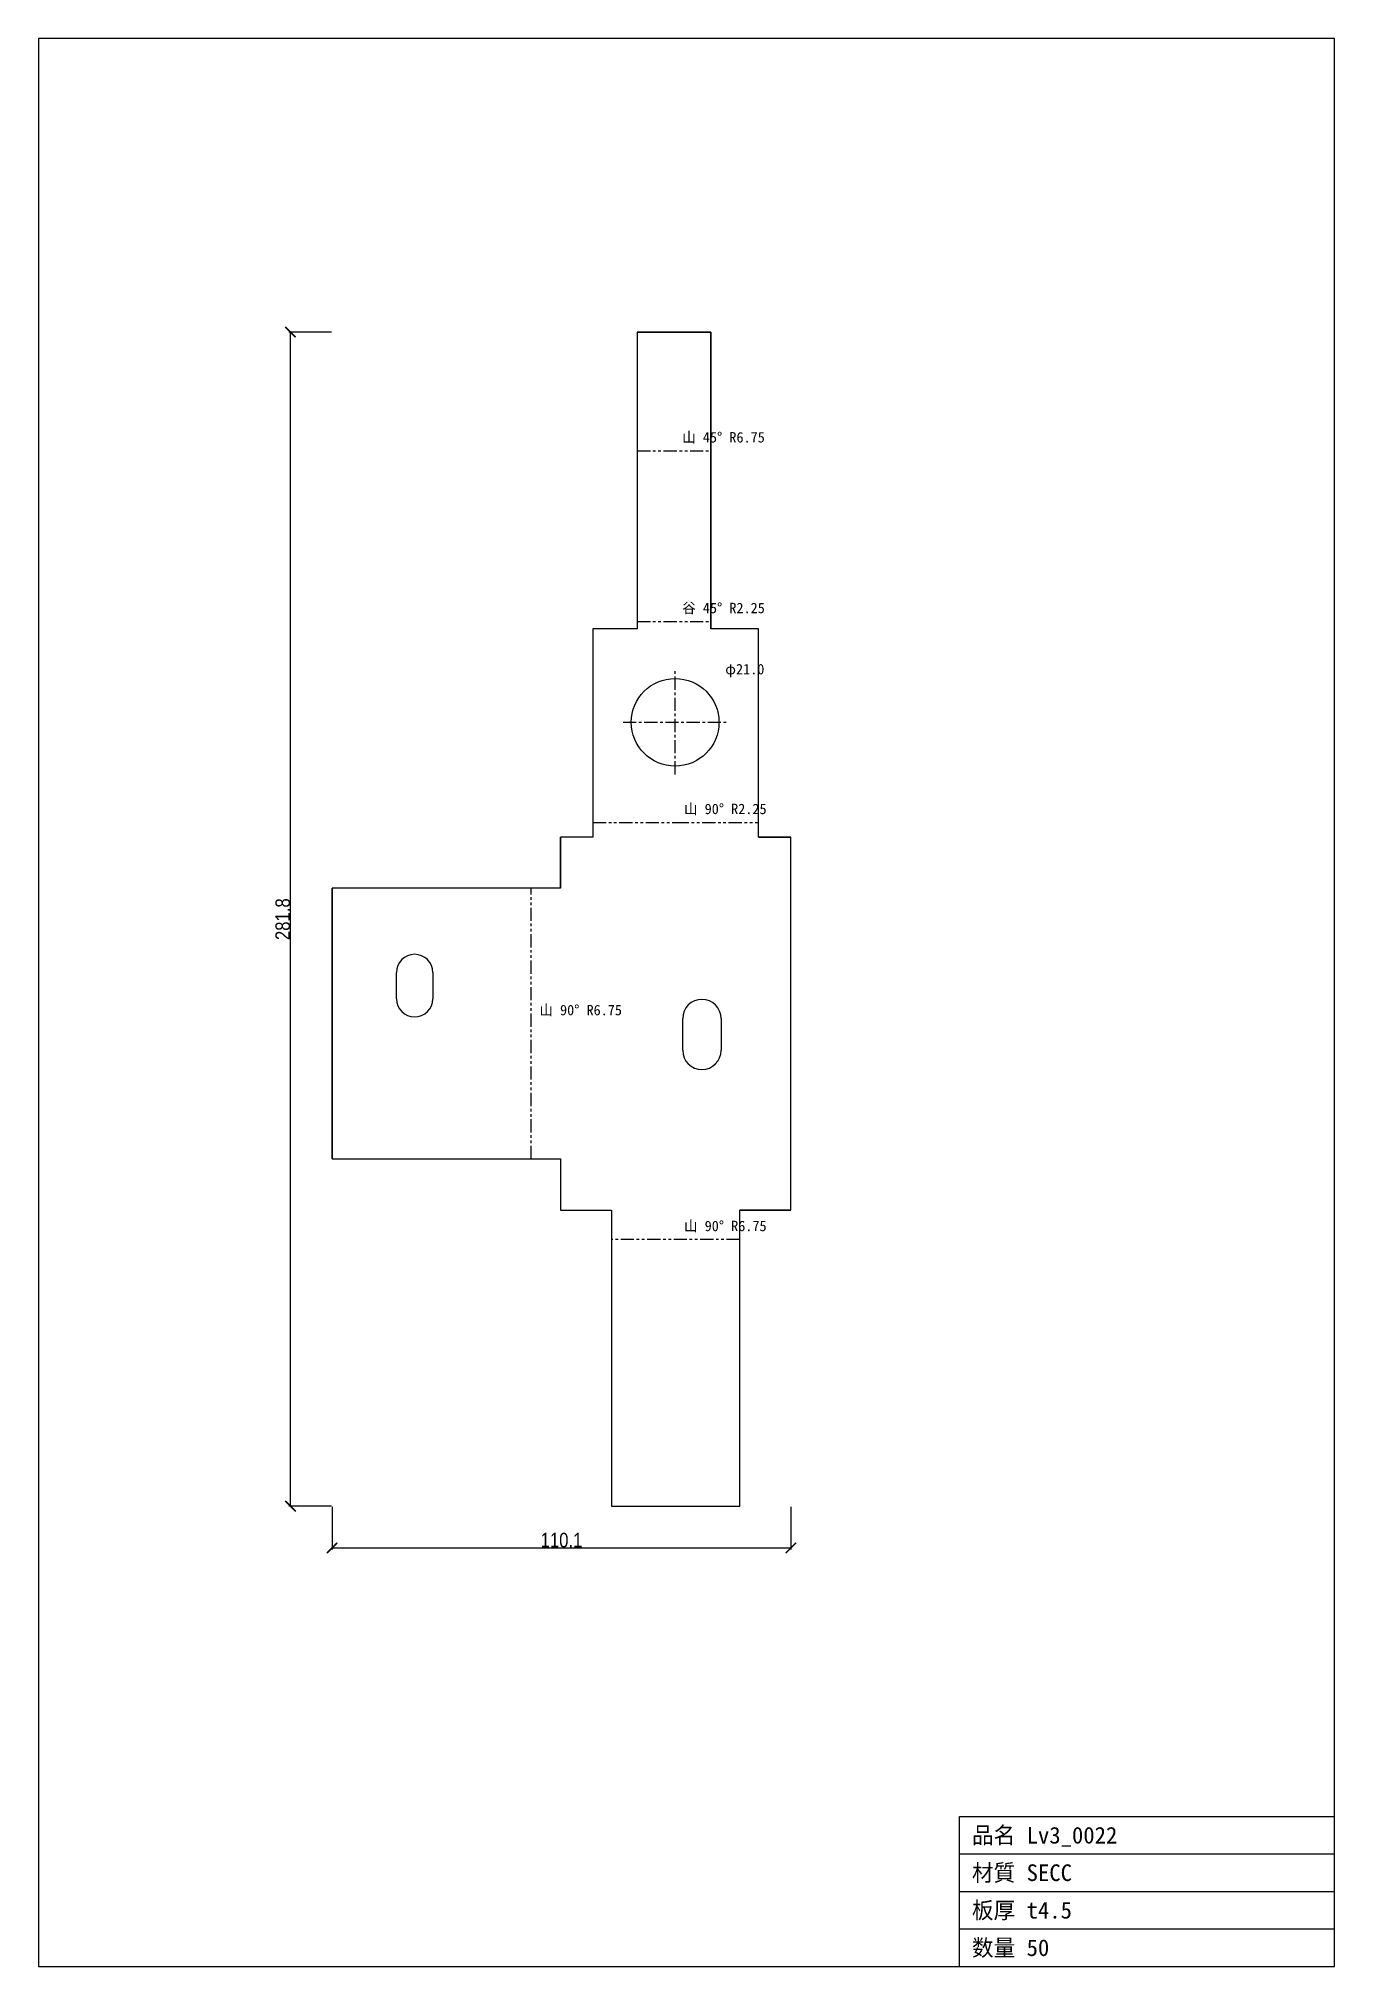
# Model space of a CAD drawing. Header units: millimetres. Extents: x -125 to 186, y -182 to 281.
import ezdxf

# ---------------------------------------------------------------- set-up
doc = ezdxf.new("R2010")
doc.units = ezdxf.units.MM
doc.linetypes.add('CENTER', pattern=[5.08, 3.175, -0.635, 0.635, -0.635])
doc.linetypes.add('PHANTOM', pattern=[6.35, 3.175, -0.635, 0.635, -0.635, 0.635, -0.635])
doc.styles.add('OpenSansCondensed-Light', font='OpenSansCondensed-Light.ttf')
doc.dimstyles.new('EZDXF', dxfattribs={"dimtxt": 0.25, "dimasz": 0.175, "dimexe": 0.375, "dimexo": 0.125, "dimgap": 0.1, "dimtad": 1, "dimlfac": 100, "dimzin": 12, "dimdsep": 46, "dimtxsty": 'OpenSansCondensed-Light', "dimblk": 'ARCHTICK', "dimcen": 2.5, "dimazin": 3, "dimtfac": 0.5, "dimtmove": 2, "dimatfit": 3})

# ---------------------------------------------------------------- blocks, each defined once
blk = doc.blocks.new('_ARCHTICK')
at = {"color": 0, "linetype": 'BYBLOCK', "const_width": 0.15}
blk.add_lwpolyline([(-0.5, -0.5), (0.5, 0.5)], dxfattribs=at)

msp = doc.modelspace()

# ---------------------------------------------------------------- linework, layer by layer
at = {"color": 7, "linetype": 'CONTINUOUS'}
for p, q in [((185.74, 281.19), (-125.27, 281.19)), ((-125.27, 281.19), (-125.27, -181.56)), ((185.74, -181.56), (185.74, 281.19)), ((36.04, 210.73), (18.38, 210.73)), ((18.38, 210.73), (36.04, 210.73)), ((18.38, 210.73), (18.38, 139.49)), ((36.04, 139.49), (36.04, 210.73)), ((36.04, 210.73), (36.04, 139.49)), ((11.33, 139.49), (7.75, 139.49)), ((7.75, 139.49), (7.75, 89.5)), ((11.87, 139.49), (11.33, 139.49)), ((18.38, 139.49), (11.87, 139.49)), ((38.87, 139.49), (36.04, 139.49)), ((39.14, 139.49), (38.87, 139.49)), ((47.53, 139.49), (39.14, 139.49)), ((47.53, 89.5), (47.53, 139.49)), ((7.75, 89.5), (0, 89.5)), ((0, 89.5), (0, 77.25)), ((0, 77.25), (0, 89.5)), ((55.28, 89.5), (47.53, 89.49)), ((47.53, 89.5), (55.28, 89.5)), ((55.28, 0), (55.28, 89.5)), ((0, 77.25), (-54.81, 77.25)), ((-54.81, 77.25), (-54.81, 12.25)), ((-54.81, 12.25), (-54.81, 77.25)), ((-39.4, 52.85), (-39.4, 57.01)), ((-30.67, 57.01), (-30.67, 50.73)), ((-39.4, 52.01), (-39.4, 52.85)), ((-39.4, 50.73), (-39.4, 52.01)), ((29.32, 38.34), (29.32, 45.96)), ((38.54, 45.96), (38.54, 38.34)), ((-54.81, 12.25), (-36.38, 12.25)), ((-36.38, 12.25), (-32.22, 12.25)), ((-32.22, 12.25), (-18.88, 12.25)), ((-18.89, 12.25), (0, 12.25)), ((0, 12.25), (0, 9.49)), ((0, 9.49), (0, 7.49)), ((0, 7.49), (0, 3.4)), ((0, 3.4), (0, 0)), ((0, 0), (12.25, 0)), ((12.25, 0), (12.25, -71.1)), ((43.03, -24.87), (43.03, 0)), ((43.03, 0), (55.28, 0)), ((55.28, 0), (43.03, 0)), ((43.03, -71.1), (43.03, -24.87)), ((12.25, -71.1), (43.03, -71.1)), ((95.74, -181.56), (95.74, -145.56)), ((95.74, -145.56), (185.74, -145.56)), ((95.74, -154.56), (185.74, -154.56)), ((95.74, -163.56), (185.74, -163.56)), ((95.74, -172.56), (185.74, -172.56)), ((-125.27, -181.56), (185.74, -181.56))]:
    msp.add_line(p, q, dxfattribs=at)
at = {"color": 4, "linetype": 'PHANTOM'}
for p, q in [((18.38, 182.23), (36.04, 182.23)), ((18.38, 141.26), (36.04, 141.26)), ((7.75, 93.03), (27.64, 93.03)), ((27.64, 93.03), (47.53, 93.03)), ((-7.07, 12.25), (-7.07, 77.25)), ((43.03, -7.07), (12.25, -7.07))]:
    msp.add_line(p, q, dxfattribs=at)
at = {"color": 1, "linetype": 'CENTER'}
for p, q in [((27.51, 104.55), (27.51, 129.58)), ((15, 117.07), (40.03, 117.07))]:
    msp.add_line(p, q, dxfattribs=at)
at = {"color": 7, "linetype": 'CONTINUOUS'}
msp.add_circle((27.51, 117.07), 10.52, dxfattribs=at)
for centre, radius, start, end in [((-35.03, 57.01), 4.37, 0, 180), ((-35.03, 50.73), 4.37, 180, 0), ((33.93, 45.96), 4.61, 0, 180), ((33.93, 38.34), 4.61, 180, 0)]:
    msp.add_arc(centre, radius, start, end, dxfattribs=at)

# ---------------------------------------------------------------- texts
at = {"color": 2}
for s, height, p in [('山 45° R6.75', 2.5, (29.21, 184.23)), ('谷 45° R2.25', 2.5, (29.21, 143.26)), ('φ21.0', 2.5, (39.53, 128.58)), ('山 90° R2.25', 2.5, (29.64, 95.03)), ('山 90° R6.75', 2.5, (-5.07, 46.75)), ('山 90° R6.75', 2.5, (29.64, -5.07)), ('品名 Lv3_0022', 4, (98.74, -152.06)), ('材質 SECC', 4, (98.74, -161.06)), ('板厚 t4.5', 4, (98.74, -170.06)), ('数量 50', 4, (98.74, -179.06))]:
    msp.add_text(s, height=height, dxfattribs=at).set_placement(p)

# ---------------------------------------------------------------- dimensions: what is measured, and where the dimension line sits
msp.add_linear_dim(base=(-64.81, -71.1), p1=(-54.81, -71.1), p2=(-54.81, 210.73), angle=90, dimstyle='EZDXF', override={"dimtxt": 3.5, "dimasz": 2.5, "dimdec": 1, "dimlfac": 1}, dxfattribs=at).render()
msp.add_linear_dim(base=(-54.81, -81.1), p1=(-54.81, -71.1), p2=(55.28, -71.1), dimstyle='EZDXF', override={"dimtxt": 3.5, "dimasz": 2.5, "dimdec": 1, "dimlfac": 1}, dxfattribs=at).render()

doc.saveas('drawing.dxf')
